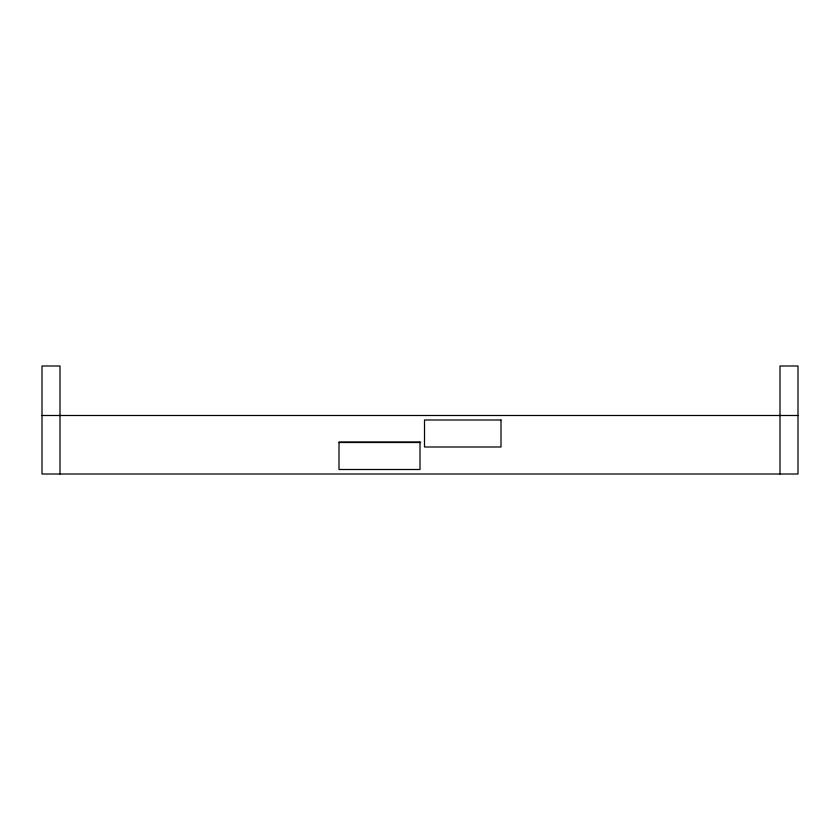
<?xml version="1.0" encoding="UTF-8"?>
<svg xmlns="http://www.w3.org/2000/svg" width="840" height="840" viewBox="0 0 840 840"><rect width="100%" height="100%" fill="white"/><g stroke="black" fill="none" stroke-linecap="round" stroke-linejoin="round"><path stroke-width="1.26" d="M42 415.495L798 415.495M339.129 442.502L420.651 442.502M780.003 474.002L780.003 365.999L798 365.999L798 474.002L42 474.002L42 365.999L59.997 365.999L59.997 474.002M500.997 420L424.505 420L424.505 446.995L500.997 446.995L500.997 420M420 442.05L339.003 442.05L339.003 469.497L420 469.497L420 442.05"/></g></svg>
